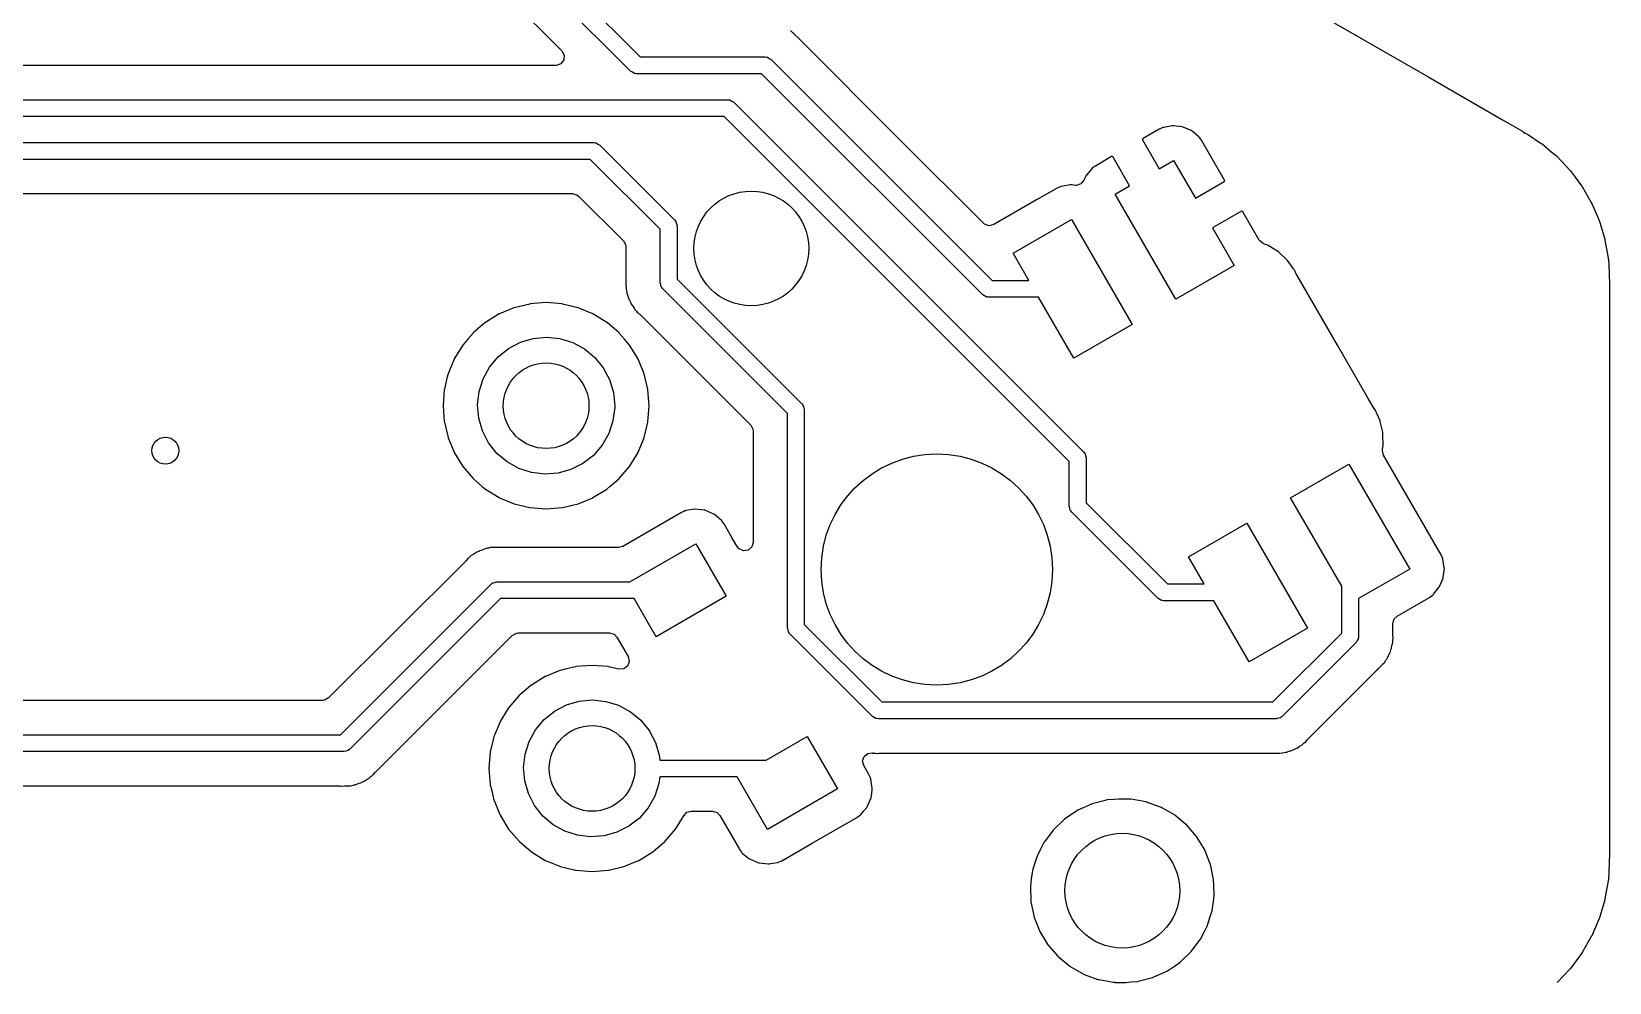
# Model space of a CAD drawing. Extents: x 189 to 319, y -167 to -61.
# Drawn here: x 295.83 to 319.22, y -155.21 to -141.1 of the extents above; entities that cross this region are included whole.
import ezdxf

# ---------------------------------------------------------------- set-up
doc = ezdxf.new("R2010")
doc.units = 0
doc.layers.add('BLACK', color=7, linetype='CONTINUOUS')

msp = doc.modelspace()

# ---------------------------------------------------------------- linework, layer by layer
at = {"layer": 'BLACK', "linetype": 'CONTINUOUS'}
for p, q in [((304.712, -141.693), (296.093, -133.075)), ((296.447, -133.075), (304.852, -141.48)), ((295.92, -133.62), (303.691, -141.391)), ((310.265, -138.155), (316.544, -141.781)), ((307.113, -141.119), (307.08, -141.088)), ((307.122, -141.126), (307.113, -141.119)), ((307.125, -141.129), (307.122, -141.126)), ((307.145, -141.149), (307.125, -141.129)), ((307.147, -141.151), (307.145, -141.149)), ((307.197, -141.198), (307.147, -141.151)), ((307.201, -141.204), (307.197, -141.198)), ((307.209, -141.213), (307.201, -141.204)), ((308.699, -142.703), (307.209, -141.213)), ((303.691, -141.391), (303.725, -141.454)), ((303.725, -141.454), (303.719, -141.525)), ((304.852, -141.48), (306.705, -141.48)), ((306.705, -141.48), (306.727, -141.483)), ((306.727, -141.483), (306.732, -141.483)), ((306.732, -141.483), (306.734, -141.484)), ((306.734, -141.484), (306.741, -141.485)), ((306.741, -141.485), (306.766, -141.502)), ((306.766, -141.502), (306.793, -141.517)), ((306.793, -141.517), (310.072, -144.795)), ((303.601, -141.606), (286.498, -141.606)), ((303.61, -141.606), (303.601, -141.606)), ((303.677, -141.581), (303.61, -141.606)), ((303.719, -141.525), (303.677, -141.581)), ((304.739, -141.708), (304.712, -141.693)), ((304.764, -141.725), (304.739, -141.708)), ((304.771, -141.726), (304.764, -141.725)), ((304.773, -141.727), (304.771, -141.726)), ((304.778, -141.727), (304.773, -141.727)), ((304.8, -141.73), (304.778, -141.727)), ((306.653, -141.73), (304.8, -141.73)), ((309.932, -145.008), (306.653, -141.73)), ((316.544, -141.781), (317.638, -142.412)), ((286.419, -142.115), (306.152, -142.115)), ((306.152, -142.115), (306.174, -142.118)), ((306.174, -142.118), (306.179, -142.118)), ((306.179, -142.118), (306.181, -142.119)), ((306.181, -142.119), (306.188, -142.12)), ((306.188, -142.12), (306.213, -142.137)), ((306.213, -142.137), (306.24, -142.152)), ((306.24, -142.152), (311.427, -147.339)), ((306.1, -142.365), (286.471, -142.365)), ((311.214, -147.479), (306.1, -142.365)), ((317.638, -142.412), (317.933, -142.583)), ((312.546, -142.553), (312.31, -142.69)), ((312.552, -142.55), (312.546, -142.553)), ((312.599, -142.529), (312.552, -142.55)), ((312.614, -142.525), (312.599, -142.529)), ((312.741, -142.504), (312.614, -142.525)), ((312.758, -142.503), (312.741, -142.504)), ((312.885, -142.519), (312.758, -142.503)), ((312.902, -142.523), (312.885, -142.519)), ((313.019, -142.573), (312.902, -142.523)), ((313.035, -142.583), (313.019, -142.573)), ((313.134, -142.664), (313.035, -142.583)), ((313.145, -142.676), (313.134, -142.664)), ((313.175, -142.717), (313.145, -142.676)), ((317.933, -142.583), (317.949, -142.594)), ((317.949, -142.594), (317.968, -142.609)), ((317.968, -142.609), (317.976, -142.612)), ((317.976, -142.612), (317.976, -142.612)), ((317.976, -142.612), (317.984, -142.615)), ((317.984, -142.615), (318.005, -142.626)), ((318.005, -142.626), (318.212, -142.762)), ((290.984, -142.75), (304.165, -142.75)), ((304.165, -142.75), (304.187, -142.753)), ((304.187, -142.753), (304.192, -142.753)), ((304.192, -142.753), (304.194, -142.754)), ((304.194, -142.754), (304.201, -142.755)), ((304.201, -142.755), (304.226, -142.772)), ((304.226, -142.772), (304.253, -142.787)), ((304.253, -142.787), (305.363, -143.896)), ((309.943, -143.947), (308.699, -142.703)), ((312.299, -142.701), (312.298, -142.703)), ((312.298, -142.703), (312.301, -142.71)), ((312.31, -142.69), (312.299, -142.701)), ((312.301, -142.71), (312.548, -143.139)), ((313.179, -142.723), (313.175, -142.717)), ((313.517, -143.309), (313.179, -142.723)), ((318.212, -142.762), (318.224, -142.771)), ((318.224, -142.771), (318.349, -142.876)), ((318.349, -142.876), (318.435, -142.948)), ((304.113, -143), (291.036, -143)), ((305.15, -144.036), (304.113, -143)), ((311.544, -143.143), (311.462, -143.242)), ((311.555, -143.132), (311.544, -143.143)), ((311.597, -143.102), (311.555, -143.132)), ((311.602, -143.098), (311.597, -143.102)), ((311.842, -142.959), (311.602, -143.098)), ((311.85, -142.957), (311.842, -142.959)), ((311.852, -142.957), (311.85, -142.957)), ((311.863, -142.968), (311.852, -142.957)), ((312.108, -143.393), (311.863, -142.968)), ((312.548, -143.139), (312.761, -143.016)), ((312.761, -143.016), (313.084, -143.575)), ((318.435, -142.948), (318.445, -142.958)), ((318.445, -142.958), (318.634, -143.158)), ((311.225, -143.378), (311.098, -143.4)), ((311.234, -143.377), (311.225, -143.378)), ((311.225, -143.378), (311.225, -143.378)), ((311.255, -143.379), (311.234, -143.377)), ((311.3, -143.385), (311.255, -143.379)), ((311.318, -143.386), (311.3, -143.385)), ((311.386, -143.364), (311.318, -143.386)), ((311.431, -143.309), (311.386, -143.364)), ((311.453, -143.257), (311.431, -143.309)), ((311.462, -143.242), (311.453, -143.257)), ((313.084, -143.575), (313.508, -143.33)), ((313.508, -143.33), (313.519, -143.319)), ((313.52, -143.317), (313.517, -143.309)), ((313.519, -143.319), (313.52, -143.317)), ((318.634, -143.158), (318.643, -143.169)), ((318.643, -143.169), (318.808, -143.39)), ((291.885, -143.508), (303.85, -143.508)), ((303.85, -143.508), (303.919, -143.529)), ((303.919, -143.529), (303.94, -143.545)), ((303.94, -143.545), (304.604, -144.21)), ((310.728, -143.602), (310.095, -143.967)), ((311.033, -143.426), (310.728, -143.602)), ((311.09, -143.401), (311.033, -143.426)), ((311.098, -143.4), (311.09, -143.401)), ((311.098, -143.4), (311.098, -143.4)), ((311.895, -143.516), (312.108, -143.393)), ((312.795, -145.074), (311.895, -143.516)), ((318.808, -143.39), (318.816, -143.402)), ((318.816, -143.402), (318.952, -143.639)), ((313.766, -143.768), (313.338, -144.015)), ((313.774, -143.765), (313.766, -143.768)), ((313.776, -143.766), (313.774, -143.765)), ((313.787, -143.777), (313.776, -143.766)), ((314.029, -144.196), (313.787, -143.777)), ((318.952, -143.639), (318.953, -143.641)), ((318.953, -143.641), (318.96, -143.654)), ((318.96, -143.654), (319.069, -143.906)), ((305.15, -144.829), (305.15, -144.036)), ((305.363, -143.896), (305.376, -143.914)), ((305.376, -143.914), (305.38, -143.917)), ((305.38, -143.917), (305.381, -143.92)), ((305.381, -143.92), (305.384, -143.925)), ((305.384, -143.925), (305.391, -143.955)), ((305.391, -143.955), (305.4, -143.985)), ((305.4, -143.985), (305.4, -144.777)), ((309.959, -143.961), (309.943, -143.947)), ((310.026, -143.984), (309.959, -143.961)), ((310.095, -143.967), (310.026, -143.984)), ((310.38, -144.391), (311.246, -143.891)), ((311.246, -143.891), (312.146, -145.449)), ((313.338, -144.015), (313.661, -144.574)), ((319.069, -143.906), (319.074, -143.92)), ((319.074, -143.92), (319.098, -144)), ((319.098, -144), (319.153, -144.184)), ((304.604, -144.21), (304.638, -144.272)), ((304.638, -144.272), (304.641, -144.299)), ((304.641, -144.299), (304.641, -144.75)), ((314.037, -144.208), (314.029, -144.196)), ((314.094, -144.25), (314.037, -144.208)), ((314.152, -144.272), (314.094, -144.25)), ((314.163, -144.277), (314.152, -144.272)), ((314.315, -144.371), (314.163, -144.277)), ((319.153, -144.184), (319.153, -144.184)), ((319.153, -144.184), (319.156, -144.198)), ((319.156, -144.198), (319.202, -144.46)), ((310.613, -144.795), (310.38, -144.391)), ((314.319, -144.375), (314.315, -144.371)), ((314.32, -144.375), (314.319, -144.375)), ((314.441, -144.489), (314.32, -144.375)), ((314.446, -144.493), (314.441, -144.489)), ((314.441, -144.489), (314.441, -144.489)), ((314.463, -144.518), (314.446, -144.493)), ((314.537, -144.621), (314.463, -144.518)), ((319.202, -144.46), (319.204, -144.469)), ((319.204, -144.469), (319.206, -144.483)), ((319.206, -144.483), (319.217, -144.678)), ((304.641, -144.761), (304.639, -144.768)), ((304.639, -144.768), (304.639, -144.776)), ((304.639, -144.776), (304.639, -144.776)), ((304.639, -144.776), (304.641, -144.837)), ((304.641, -144.75), (304.641, -144.761)), ((305.4, -144.777), (307.249, -146.627)), ((313.661, -144.574), (312.795, -145.074)), ((314.541, -144.626), (314.537, -144.621)), ((314.542, -144.627), (314.541, -144.626)), ((314.55, -144.638), (314.542, -144.627)), ((314.557, -144.649), (314.55, -144.638)), ((314.558, -144.654), (314.557, -144.649)), ((314.564, -144.668), (314.558, -144.654)), ((314.558, -144.654), (314.558, -144.654)), ((314.573, -144.687), (314.564, -144.668)), ((315.189, -145.755), (314.573, -144.687)), ((319.217, -144.678), (319.22, -144.723)), ((319.218, -144.75), (319.217, -144.759)), ((319.217, -144.759), (319.218, -144.768)), ((319.22, -144.723), (319.218, -144.75)), ((319.218, -144.768), (319.218, -144.768)), ((319.218, -144.768), (319.221, -144.791)), ((319.221, -144.791), (319.222, -144.807)), ((304.641, -144.837), (304.641, -144.84)), ((304.641, -144.84), (304.641, -144.868)), ((304.641, -144.868), (304.642, -144.872)), ((304.642, -144.872), (304.642, -144.872)), ((304.642, -144.872), (304.642, -144.872)), ((304.642, -144.872), (304.643, -144.884)), ((304.643, -144.884), (304.644, -144.928)), ((304.644, -144.928), (304.65, -144.948)), ((304.65, -144.948), (304.654, -144.967)), ((304.654, -144.967), (304.656, -144.987)), ((304.656, -144.987), (304.659, -144.995)), ((304.659, -144.995), (304.659, -144.995)), ((304.659, -144.995), (304.672, -145.028)), ((305.158, -144.858), (305.15, -144.829)), ((305.165, -144.888), (305.158, -144.858)), ((305.169, -144.893), (305.165, -144.888)), ((305.169, -144.896), (305.169, -144.893)), ((305.173, -144.899), (305.169, -144.896)), ((305.186, -144.917), (305.173, -144.899)), ((307.036, -146.767), (305.186, -144.917)), ((309.959, -145.023), (309.932, -145.008)), ((309.984, -145.04), (309.959, -145.023)), ((310.072, -144.795), (310.613, -144.795)), ((319.222, -144.807), (319.222, -153.354)), ((302.982, -145.201), (302.769, -145.29)), ((302.987, -145.2), (302.982, -145.201)), ((302.982, -145.201), (302.982, -145.201)), ((303.068, -145.18), (302.987, -145.2)), ((303.215, -145.145), (303.068, -145.18)), ((303.22, -145.144), (303.215, -145.145)), ((303.215, -145.145), (303.215, -145.145)), ((303.459, -145.125), (303.22, -145.144)), ((303.698, -145.144), (303.459, -145.125)), ((303.703, -145.145), (303.698, -145.144)), ((303.85, -145.18), (303.703, -145.145)), ((303.703, -145.145), (303.703, -145.145)), ((303.932, -145.2), (303.85, -145.18)), ((303.936, -145.201), (303.932, -145.2)), ((304.149, -145.29), (303.936, -145.201)), ((303.936, -145.201), (303.936, -145.201)), ((304.672, -145.028), (304.676, -145.04)), ((304.676, -145.04), (304.689, -145.082)), ((304.689, -145.082), (304.693, -145.089)), ((304.693, -145.089), (304.693, -145.089)), ((304.693, -145.089), (304.699, -145.1)), ((304.699, -145.1), (304.708, -145.117)), ((304.708, -145.117), (304.715, -145.136)), ((304.715, -145.136), (304.72, -145.143)), ((304.72, -145.143), (304.72, -145.143)), ((304.72, -145.143), (304.741, -145.172)), ((304.741, -145.172), (304.748, -145.182)), ((304.748, -145.182), (304.763, -145.208)), ((304.763, -145.208), (304.77, -145.22)), ((304.77, -145.22), (304.784, -145.234)), ((304.784, -145.234), (304.797, -145.249)), ((304.797, -145.249), (304.809, -145.266)), ((309.991, -145.041), (309.984, -145.04)), ((309.993, -145.042), (309.991, -145.041)), ((309.998, -145.042), (309.993, -145.042)), ((310.02, -145.045), (309.998, -145.042)), ((310.757, -145.045), (310.02, -145.045)), ((311.28, -145.949), (310.757, -145.045)), ((302.556, -145.42), (302.446, -145.514)), ((302.56, -145.417), (302.556, -145.42)), ((302.556, -145.42), (302.556, -145.42)), ((302.765, -145.291), (302.56, -145.417)), ((302.769, -145.29), (302.765, -145.291)), ((302.769, -145.29), (302.769, -145.29)), ((304.153, -145.291), (304.149, -145.29)), ((304.149, -145.29), (304.149, -145.29)), ((304.358, -145.417), (304.153, -145.291)), ((304.362, -145.42), (304.358, -145.417)), ((304.472, -145.514), (304.362, -145.42)), ((304.362, -145.42), (304.362, -145.42)), ((304.809, -145.266), (304.824, -145.278)), ((304.824, -145.278), (304.843, -145.294)), ((304.843, -145.294), (304.852, -145.302)), ((304.852, -145.302), (306.491, -146.94)), ((312.146, -145.449), (311.28, -145.949)), ((302.296, -145.669), (302.222, -145.755)), ((302.375, -145.576), (302.296, -145.669)), ((302.378, -145.573), (302.375, -145.576)), ((302.446, -145.514), (302.378, -145.573)), ((302.903, -145.804), (303.079, -145.712)), ((303.079, -145.712), (303.269, -145.656)), ((303.269, -145.656), (303.466, -145.638)), ((303.466, -145.638), (303.663, -145.659)), ((303.663, -145.659), (303.853, -145.717)), ((303.853, -145.717), (304.027, -145.812)), ((304.54, -145.573), (304.472, -145.514)), ((304.544, -145.576), (304.54, -145.573)), ((304.622, -145.669), (304.544, -145.576)), ((304.696, -145.755), (304.622, -145.669)), ((302.097, -145.96), (302.095, -145.964)), ((302.222, -145.755), (302.097, -145.96)), ((302.621, -146.08), (302.748, -145.928)), ((302.748, -145.928), (302.903, -145.804)), ((304.027, -145.812), (304.18, -145.938)), ((304.18, -145.938), (304.305, -146.092)), ((304.822, -145.96), (304.696, -145.755)), ((304.824, -145.964), (304.822, -145.96)), ((315.647, -146.549), (315.189, -145.755)), ((302.005, -146.181), (301.989, -146.246)), ((302.081, -145.997), (302.005, -146.181)), ((302.095, -145.964), (302.081, -145.997)), ((302.095, -145.964), (302.095, -145.964)), ((302.525, -146.254), (302.621, -146.08)), ((304.305, -146.092), (304.398, -146.267)), ((304.837, -145.997), (304.824, -145.964)), ((304.824, -145.964), (304.824, -145.964)), ((304.913, -146.181), (304.837, -145.997)), ((304.929, -146.246), (304.913, -146.181)), ((301.949, -146.415), (301.93, -146.654)), ((301.95, -146.41), (301.949, -146.415)), ((301.989, -146.246), (301.95, -146.41)), ((301.95, -146.41), (301.95, -146.41)), ((302.465, -146.443), (302.525, -146.254)), ((304.398, -146.267), (304.456, -146.457)), ((304.968, -146.41), (304.929, -146.246)), ((304.969, -146.415), (304.968, -146.41)), ((304.968, -146.41), (304.968, -146.41)), ((304.988, -146.654), (304.969, -146.415)), ((301.93, -146.654), (301.949, -146.893)), ((302.443, -146.64), (302.465, -146.443)), ((302.46, -146.837), (302.443, -146.64)), ((304.456, -146.457), (304.475, -146.654)), ((304.475, -146.654), (304.475, -146.682)), ((304.969, -146.893), (304.988, -146.654)), ((307.249, -146.627), (307.263, -146.644)), ((307.263, -146.644), (307.266, -146.647)), ((307.266, -146.647), (307.267, -146.65)), ((307.267, -146.65), (307.271, -146.655)), ((307.271, -146.655), (307.277, -146.685)), ((315.723, -146.68), (315.647, -146.549)), ((301.949, -146.893), (301.95, -146.898)), ((301.95, -146.898), (301.95, -146.898)), ((301.95, -146.898), (301.975, -147.003)), ((302.514, -147.028), (302.46, -146.837)), ((304.45, -146.879), (304.387, -147.067)), ((304.475, -146.682), (304.45, -146.879)), ((304.943, -147.003), (304.968, -146.898)), ((304.968, -146.898), (304.969, -146.893)), ((304.968, -146.898), (304.968, -146.898)), ((307.036, -149.949), (307.036, -146.767)), ((307.277, -146.685), (307.286, -146.715)), ((307.286, -146.715), (307.286, -149.898)), ((315.733, -146.695), (315.723, -146.68)), ((315.75, -146.717), (315.733, -146.695)), ((315.757, -146.728), (315.75, -146.717)), ((315.758, -146.732), (315.757, -146.728)), ((315.765, -146.75), (315.758, -146.732)), ((315.758, -146.732), (315.758, -146.732)), ((315.768, -146.758), (315.765, -146.75)), ((315.824, -146.88), (315.768, -146.758)), ((315.825, -146.886), (315.824, -146.88)), ((315.862, -147.046), (315.825, -146.886)), ((315.825, -146.886), (315.825, -146.886)), ((301.975, -147.003), (302.005, -147.127)), ((302.005, -147.127), (302.007, -147.131)), ((302.007, -147.131), (302.007, -147.131)), ((302.007, -147.131), (302.094, -147.341)), ((302.605, -147.204), (302.514, -147.028)), ((304.387, -147.067), (304.289, -147.24)), ((304.825, -147.341), (304.912, -147.131)), ((304.912, -147.131), (304.913, -147.127)), ((304.912, -147.131), (304.912, -147.131)), ((304.913, -147.127), (304.943, -147.003)), ((306.491, -146.94), (306.525, -147.003)), ((306.525, -147.003), (306.527, -147.03)), ((306.527, -147.03), (306.527, -148.681)), ((315.864, -147.054), (315.862, -147.046)), ((315.865, -147.094), (315.864, -147.054)), ((315.87, -147.225), (315.865, -147.094)), ((302.094, -147.341), (302.097, -147.348)), ((302.097, -147.348), (302.222, -147.553)), ((302.728, -147.36), (302.605, -147.204)), ((302.879, -147.488), (302.728, -147.36)), ((304.289, -147.24), (304.16, -147.39)), ((304.696, -147.553), (304.822, -147.348)), ((304.822, -147.348), (304.825, -147.341)), ((311.427, -147.339), (311.441, -147.356)), ((311.441, -147.356), (311.444, -147.359)), ((311.444, -147.359), (311.445, -147.362)), ((311.445, -147.362), (311.449, -147.367)), ((315.857, -147.32), (315.858, -147.305)), ((315.873, -147.389), (315.857, -147.32)), ((315.858, -147.305), (315.869, -147.239)), ((315.869, -147.239), (315.87, -147.233)), ((315.869, -147.239), (315.869, -147.239)), ((315.87, -147.233), (315.87, -147.225)), ((302.222, -147.553), (302.225, -147.557)), ((302.225, -147.557), (302.225, -147.557)), ((302.225, -147.557), (302.258, -147.595)), ((302.258, -147.595), (302.378, -147.735)), ((303.052, -147.585), (302.879, -147.488)), ((303.241, -147.646), (303.052, -147.585)), ((304.004, -147.512), (303.827, -147.601)), ((304.16, -147.39), (304.004, -147.512)), ((304.54, -147.735), (304.66, -147.595)), ((304.66, -147.595), (304.693, -147.557)), ((304.693, -147.557), (304.696, -147.553)), ((304.693, -147.557), (304.693, -147.557)), ((311.214, -148.144), (311.214, -147.479)), ((311.449, -147.367), (311.455, -147.397)), ((311.455, -147.397), (311.464, -147.427)), ((311.464, -147.427), (311.464, -148.092)), ((314.495, -148.019), (315.361, -147.519)), ((315.361, -147.519), (316.261, -149.078)), ((316.726, -148.865), (315.873, -147.389)), ((302.378, -147.735), (302.382, -147.739)), ((302.382, -147.739), (302.513, -147.851)), ((303.438, -147.67), (303.241, -147.646)), ((303.636, -147.655), (303.438, -147.67)), ((303.827, -147.601), (303.636, -147.655)), ((304.405, -147.851), (304.537, -147.739)), ((304.537, -147.739), (304.54, -147.735)), ((302.513, -147.851), (302.56, -147.891)), ((302.56, -147.891), (302.765, -148.017)), ((302.765, -148.017), (302.769, -148.018)), ((302.769, -148.018), (302.769, -148.018)), ((302.769, -148.018), (302.961, -148.098)), ((303.958, -148.098), (304.149, -148.018)), ((304.149, -148.018), (304.153, -148.017)), ((304.149, -148.018), (304.149, -148.018)), ((304.153, -148.017), (304.358, -147.891)), ((304.358, -147.891), (304.405, -147.851)), ((315.253, -149.332), (314.495, -148.019)), ((302.961, -148.098), (302.987, -148.108)), ((302.987, -148.108), (303.068, -148.128)), ((303.068, -148.128), (303.215, -148.163)), ((303.215, -148.163), (303.215, -148.163)), ((303.215, -148.163), (303.22, -148.164)), ((303.22, -148.164), (303.459, -148.183)), ((303.459, -148.183), (303.698, -148.164)), ((303.698, -148.164), (303.703, -148.163)), ((303.703, -148.163), (303.85, -148.128)), ((303.703, -148.163), (303.703, -148.163)), ((303.85, -148.128), (303.932, -148.108)), ((303.932, -148.108), (303.958, -148.098)), ((305.467, -148.236), (304.595, -148.74)), ((305.49, -148.226), (305.467, -148.236)), ((305.517, -148.214), (305.49, -148.226)), ((305.524, -148.211), (305.517, -148.214)), ((305.517, -148.214), (305.517, -148.214)), ((305.532, -148.209), (305.524, -148.211)), ((305.659, -148.188), (305.532, -148.209)), ((305.532, -148.209), (305.532, -148.209)), ((305.668, -148.187), (305.659, -148.188)), ((305.659, -148.188), (305.659, -148.188)), ((305.712, -148.192), (305.668, -148.187)), ((305.804, -148.203), (305.712, -148.192)), ((305.813, -148.204), (305.804, -148.203)), ((305.804, -148.203), (305.804, -148.203)), ((305.947, -148.261), (305.813, -148.204)), ((305.954, -148.267), (305.947, -148.261)), ((306.018, -148.32), (305.954, -148.267)), ((305.954, -148.267), (305.954, -148.267)), ((311.223, -148.174), (311.214, -148.144)), ((311.229, -148.204), (311.223, -148.174)), ((311.233, -148.209), (311.229, -148.204)), ((311.234, -148.212), (311.233, -148.209)), ((311.237, -148.215), (311.234, -148.212)), ((311.251, -148.232), (311.237, -148.215)), ((312.53, -149.512), (311.251, -148.232)), ((311.464, -148.092), (312.67, -149.298)), ((306.059, -148.354), (306.018, -148.32)), ((306.064, -148.36), (306.059, -148.354)), ((306.094, -148.402), (306.064, -148.36)), ((306.064, -148.36), (306.064, -148.36)), ((306.096, -148.404), (306.094, -148.402)), ((306.094, -148.402), (306.094, -148.402)), ((306.098, -148.407), (306.096, -148.404)), ((306.219, -148.617), (306.098, -148.407)), ((306.098, -148.407), (306.098, -148.407)), ((312.98, -148.894), (313.846, -148.394)), ((313.846, -148.394), (314.746, -149.953)), ((302.591, -148.769), (302.579, -148.771)), ((302.611, -148.765), (302.591, -148.769)), ((302.613, -148.764), (302.611, -148.765)), ((302.63, -148.759), (302.613, -148.764)), ((302.674, -148.758), (302.63, -148.759)), ((302.686, -148.757), (302.674, -148.758)), ((302.69, -148.757), (302.686, -148.757)), ((302.686, -148.757), (302.686, -148.757)), ((302.686, -148.757), (302.686, -148.757)), ((302.686, -148.757), (302.686, -148.757)), ((302.718, -148.757), (302.69, -148.757)), ((302.722, -148.757), (302.718, -148.757)), ((302.782, -148.755), (302.722, -148.757)), ((302.79, -148.754), (302.782, -148.755)), ((302.798, -148.756), (302.79, -148.754)), ((302.809, -148.757), (302.798, -148.756)), ((304.532, -148.757), (302.809, -148.757)), ((304.595, -148.74), (304.532, -148.757)), ((304.702, -149.265), (305.68, -148.7)), ((305.68, -148.7), (306.13, -149.48)), ((306.292, -148.743), (306.219, -148.617)), ((306.292, -148.744), (306.292, -148.743)), ((306.319, -148.777), (306.292, -148.744)), ((306.507, -148.749), (306.454, -148.796)), ((306.527, -148.681), (306.507, -148.749)), ((302.257, -148.967), (300.235, -150.989)), ((302.265, -148.959), (302.257, -148.967)), ((302.266, -148.957), (302.265, -148.959)), ((302.293, -148.925), (302.266, -148.957)), ((302.309, -148.913), (302.293, -148.925)), ((302.324, -148.9), (302.309, -148.913)), ((302.339, -148.886), (302.324, -148.9)), ((302.345, -148.881), (302.339, -148.886)), ((302.377, -148.863), (302.345, -148.881)), ((302.345, -148.881), (302.345, -148.881)), ((302.387, -148.856), (302.377, -148.863)), ((302.416, -148.835), (302.387, -148.856)), ((302.422, -148.831), (302.416, -148.835)), ((302.416, -148.835), (302.416, -148.835)), ((302.441, -148.823), (302.422, -148.831)), ((302.459, -148.814), (302.441, -148.823)), ((302.47, -148.808), (302.459, -148.814)), ((302.476, -148.804), (302.47, -148.808)), ((302.47, -148.808), (302.47, -148.808)), ((302.519, -148.792), (302.476, -148.804)), ((302.53, -148.788), (302.519, -148.792)), ((302.571, -148.772), (302.53, -148.788)), ((302.579, -148.771), (302.571, -148.772)), ((302.579, -148.771), (302.579, -148.771)), ((306.384, -148.806), (306.319, -148.777)), ((306.454, -148.796), (306.384, -148.806)), ((313.213, -149.298), (312.98, -148.894)), ((316.751, -148.922), (316.726, -148.865)), ((316.752, -148.93), (316.751, -148.922)), ((316.773, -149.057), (316.752, -148.93)), ((316.752, -148.93), (316.752, -148.93)), ((316.261, -149.078), (315.503, -149.515)), ((316.7, -149.345), (316.757, -149.211)), ((316.757, -149.211), (316.759, -149.2)), ((316.759, -149.2), (316.771, -149.1)), ((316.771, -149.1), (316.775, -149.066)), ((316.775, -149.066), (316.773, -149.057)), ((300.409, -151.535), (302.642, -149.302)), ((302.642, -149.302), (302.659, -149.288)), ((302.659, -149.288), (302.662, -149.285)), ((302.662, -149.285), (302.665, -149.284)), ((302.665, -149.284), (302.67, -149.28)), ((302.67, -149.28), (302.7, -149.274)), ((302.7, -149.274), (302.73, -149.265)), ((302.73, -149.265), (304.702, -149.265)), ((312.67, -149.298), (313.213, -149.298)), ((315.253, -150.025), (315.253, -149.332)), ((316.557, -149.494), (316.608, -149.457)), ((316.608, -149.457), (316.613, -149.451)), ((316.613, -149.451), (316.694, -149.352)), ((316.694, -149.352), (316.7, -149.345)), ((316.694, -149.352), (316.694, -149.352)), ((302.782, -149.515), (300.549, -151.748)), ((304.765, -149.515), (302.782, -149.515)), ((305.091, -150.08), (304.765, -149.515)), ((306.13, -149.48), (305.091, -150.08)), ((312.557, -149.526), (312.53, -149.512)), ((312.583, -149.543), (312.557, -149.526)), ((312.589, -149.544), (312.583, -149.543)), ((312.592, -149.545), (312.589, -149.544)), ((312.596, -149.545), (312.592, -149.545)), ((312.618, -149.548), (312.596, -149.545)), ((313.357, -149.548), (312.618, -149.548)), ((313.88, -150.453), (313.357, -149.548)), ((315.503, -149.515), (315.503, -150.077)), ((316.075, -149.773), (316.554, -149.496)), ((316.554, -149.496), (316.557, -149.494)), ((316.554, -149.496), (316.554, -149.496)), ((307.286, -149.898), (308.436, -151.048)), ((316.012, -149.882), (316.032, -149.814)), ((316.012, -150.041), (316.012, -149.882)), ((316.032, -149.814), (316.075, -149.773)), ((300.934, -152.082), (302.955, -150.06)), ((302.955, -150.06), (303.018, -150.026)), ((303.018, -150.026), (303.045, -150.024)), ((303.045, -150.024), (304.398, -150.024)), ((304.398, -150.024), (304.466, -150.044)), ((304.466, -150.044), (304.507, -150.087)), ((304.507, -150.087), (304.674, -150.376)), ((307.045, -149.979), (307.036, -149.949)), ((307.051, -150.009), (307.045, -149.979)), ((307.055, -150.014), (307.051, -150.009)), ((307.056, -150.017), (307.055, -150.014)), ((307.059, -150.02), (307.056, -150.017)), ((307.073, -150.038), (307.059, -150.02)), ((308.296, -151.262), (307.073, -150.038)), ((314.746, -149.953), (313.88, -150.453)), ((314.23, -151.048), (315.253, -150.025)), ((315.466, -150.165), (314.37, -151.262)), ((315.481, -150.138), (315.466, -150.165)), ((315.498, -150.112), (315.481, -150.138)), ((315.499, -150.106), (315.498, -150.112)), ((315.5, -150.104), (315.499, -150.106)), ((315.503, -150.077), (315.5, -150.099)), ((315.5, -150.099), (315.5, -150.104)), ((316.001, -150.2), (316.01, -150.165)), ((316.01, -150.165), (316.012, -150.157)), ((316.01, -150.165), (316.01, -150.165)), ((316.012, -150.053), (316.012, -150.041)), ((316.016, -150.097), (316.012, -150.053)), ((316.012, -150.137), (316.013, -150.117)), ((316.012, -150.157), (316.012, -150.137)), ((316.013, -150.117), (316.015, -150.105)), ((316.015, -150.105), (316.016, -150.097)), ((304.674, -150.376), (304.691, -150.445)), ((315.923, -150.408), (315.928, -150.402)), ((315.928, -150.402), (315.931, -150.395)), ((315.931, -150.395), (315.945, -150.361)), ((315.931, -150.395), (315.931, -150.395)), ((315.945, -150.361), (315.95, -150.351)), ((315.95, -150.351), (315.972, -150.312)), ((315.972, -150.312), (315.977, -150.292)), ((315.977, -150.292), (315.983, -150.274)), ((315.983, -150.274), (315.988, -150.262)), ((315.988, -150.262), (315.991, -150.255)), ((315.988, -150.262), (315.988, -150.262)), ((315.991, -150.255), (315.993, -150.247)), ((315.993, -150.247), (315.998, -150.211)), ((315.993, -150.247), (315.993, -150.247)), ((315.998, -150.211), (316.001, -150.2)), ((303.663, -150.582), (303.451, -150.67)), ((303.668, -150.58), (303.663, -150.582)), ((303.663, -150.582), (303.663, -150.582)), ((303.76, -150.558), (303.668, -150.58)), ((303.896, -150.525), (303.76, -150.558)), ((303.901, -150.524), (303.896, -150.525)), ((303.896, -150.525), (303.896, -150.525)), ((304.14, -150.505), (303.901, -150.524)), ((304.38, -150.524), (304.14, -150.505)), ((304.384, -150.525), (304.38, -150.524)), ((304.536, -150.561), (304.384, -150.525)), ((304.384, -150.525), (304.384, -150.525)), ((304.612, -150.556), (304.536, -150.561)), ((304.668, -150.512), (304.612, -150.556)), ((304.691, -150.445), (304.668, -150.512)), ((314.755, -151.596), (315.77, -150.581)), ((315.77, -150.581), (315.779, -150.573)), ((315.779, -150.573), (315.785, -150.569)), ((315.785, -150.569), (315.8, -150.554)), ((315.8, -150.554), (315.832, -150.519)), ((315.832, -150.519), (315.834, -150.516)), ((315.834, -150.516), (315.854, -150.497)), ((315.854, -150.497), (315.857, -150.493)), ((315.857, -150.493), (315.864, -150.484)), ((315.864, -150.484), (315.882, -150.466)), ((315.882, -150.466), (315.895, -150.452)), ((315.895, -150.452), (315.898, -150.445)), ((315.898, -150.445), (315.904, -150.434)), ((315.898, -150.445), (315.898, -150.445)), ((315.904, -150.434), (315.915, -150.418)), ((315.915, -150.418), (315.923, -150.408)), ((303.238, -150.8), (303.123, -150.898)), ((303.242, -150.797), (303.238, -150.8)), ((303.238, -150.8), (303.238, -150.8)), ((303.446, -150.672), (303.242, -150.797)), ((303.451, -150.67), (303.446, -150.672)), ((303.451, -150.67), (303.451, -150.67)), ((300.146, -151.026), (289.243, -151.026)), ((300.173, -151.023), (300.146, -151.026)), ((300.235, -150.989), (300.173, -151.023)), ((303.056, -150.957), (302.907, -151.131)), ((303.059, -150.953), (303.056, -150.957)), ((303.123, -150.898), (303.059, -150.953)), ((303.584, -151.184), (303.76, -151.092)), ((303.76, -151.092), (303.95, -151.036)), ((303.95, -151.036), (304.148, -151.018)), ((304.148, -151.018), (304.345, -151.039)), ((304.345, -151.039), (304.534, -151.097)), ((304.534, -151.097), (304.709, -151.192)), ((308.436, -151.048), (314.23, -151.048)), ((302.778, -151.34), (302.776, -151.344)), ((302.903, -151.135), (302.778, -151.34)), ((302.907, -151.131), (302.903, -151.135)), ((303.302, -151.46), (303.43, -151.308)), ((303.43, -151.308), (303.584, -151.184)), ((304.709, -151.192), (304.861, -151.318)), ((304.861, -151.318), (304.987, -151.472)), ((308.323, -151.276), (308.296, -151.262)), ((308.349, -151.293), (308.323, -151.276)), ((308.356, -151.294), (308.349, -151.293)), ((308.358, -151.295), (308.356, -151.294)), ((308.363, -151.295), (308.358, -151.295)), ((308.385, -151.298), (308.363, -151.295)), ((314.282, -151.298), (308.385, -151.298)), ((314.311, -151.289), (314.282, -151.298)), ((314.342, -151.283), (314.311, -151.289)), ((314.347, -151.279), (314.342, -151.283)), ((314.349, -151.278), (314.347, -151.279)), ((314.352, -151.275), (314.349, -151.278)), ((314.37, -151.262), (314.352, -151.275)), ((287.007, -151.535), (300.409, -151.535)), ((302.685, -151.566), (302.631, -151.79)), ((302.686, -151.562), (302.685, -151.566)), ((302.695, -151.541), (302.686, -151.562)), ((302.776, -151.344), (302.695, -151.541)), ((302.776, -151.344), (302.776, -151.344)), ((303.207, -151.634), (303.302, -151.46)), ((304.987, -151.472), (305.08, -151.647)), ((306.722, -151.909), (307.33, -151.558)), ((307.33, -151.558), (307.78, -152.338)), ((300.46, -151.785), (287.059, -151.785)), ((300.49, -151.776), (300.46, -151.785)), ((300.52, -151.769), (300.49, -151.776)), ((300.525, -151.766), (300.52, -151.769)), ((300.528, -151.765), (300.525, -151.766)), ((300.531, -151.761), (300.528, -151.765)), ((300.549, -151.748), (300.531, -151.761)), ((302.63, -151.795), (302.611, -152.034)), ((302.631, -151.79), (302.63, -151.795)), ((302.631, -151.79), (302.631, -151.79)), ((303.147, -151.823), (303.207, -151.634)), ((305.08, -151.647), (305.137, -151.837)), ((308.23, -151.812), (308.292, -151.804)), ((308.292, -151.804), (308.297, -151.805)), ((308.297, -151.805), (308.305, -151.807)), ((308.305, -151.807), (308.325, -151.807)), ((308.325, -151.807), (308.345, -151.808)), ((308.345, -151.808), (308.365, -151.811)), ((308.373, -151.811), (308.391, -151.809)), ((308.391, -151.809), (308.409, -151.807)), ((308.409, -151.807), (308.421, -151.807)), ((308.421, -151.807), (314.203, -151.807)), ((314.203, -151.807), (314.214, -151.807)), ((314.214, -151.807), (314.222, -151.809)), ((314.222, -151.809), (314.23, -151.809)), ((314.23, -151.809), (314.29, -151.807)), ((314.23, -151.809), (314.23, -151.809)), ((314.29, -151.807), (314.294, -151.807)), ((314.294, -151.807), (314.322, -151.807)), ((314.322, -151.807), (314.326, -151.806)), ((314.326, -151.806), (314.338, -151.805)), ((314.326, -151.806), (314.326, -151.806)), ((314.338, -151.805), (314.37, -151.804)), ((314.37, -151.804), (314.374, -151.804)), ((314.374, -151.804), (314.382, -151.804)), ((314.382, -151.804), (314.401, -151.798)), ((314.401, -151.798), (314.421, -151.794)), ((314.421, -151.794), (314.433, -151.793)), ((314.433, -151.793), (314.441, -151.792)), ((314.433, -151.793), (314.433, -151.793)), ((314.441, -151.792), (314.448, -151.789)), ((314.448, -151.789), (314.482, -151.775)), ((314.448, -151.789), (314.448, -151.789)), ((314.482, -151.775), (314.493, -151.771)), ((314.493, -151.771), (314.528, -151.761)), ((314.528, -151.761), (314.535, -151.759)), ((314.528, -151.761), (314.528, -151.761)), ((314.535, -151.759), (314.542, -151.755)), ((314.542, -151.755), (314.553, -151.749)), ((314.542, -151.755), (314.542, -151.755)), ((314.553, -151.749), (314.571, -151.74)), ((314.571, -151.74), (314.589, -151.733)), ((314.589, -151.733), (314.625, -151.707)), ((314.625, -151.707), (314.635, -151.7)), ((314.635, -151.7), (314.666, -151.682)), ((314.666, -151.682), (314.673, -151.678)), ((314.666, -151.682), (314.666, -151.682)), ((314.673, -151.678), (314.688, -151.663)), ((314.688, -151.663), (314.703, -151.651)), ((314.703, -151.651), (314.707, -151.647)), ((314.707, -151.647), (314.719, -151.639)), ((314.719, -151.639), (314.747, -151.605)), ((314.747, -151.605), (314.755, -151.596)), ((302.611, -152.034), (302.63, -152.273)), ((303.125, -152.02), (303.147, -151.823)), ((303.141, -152.218), (303.125, -152.02)), ((305.137, -151.837), (305.144, -151.909)), ((305.144, -151.909), (306.722, -151.909)), ((308.151, -151.923), (308.174, -151.856)), ((308.167, -151.992), (308.151, -151.923)), ((308.244, -152.125), (308.167, -151.992)), ((308.174, -151.856), (308.23, -151.812)), ((308.365, -151.811), (308.373, -151.811)), ((300.611, -152.279), (300.619, -152.278)), ((300.619, -152.278), (300.627, -152.275)), ((300.627, -152.275), (300.66, -152.262)), ((300.627, -152.275), (300.627, -152.275)), ((300.66, -152.262), (300.672, -152.258)), ((300.672, -152.258), (300.706, -152.248)), ((300.706, -152.248), (300.714, -152.246)), ((300.706, -152.248), (300.706, -152.248)), ((300.714, -152.246), (300.721, -152.242)), ((300.721, -152.242), (300.731, -152.235)), ((300.721, -152.242), (300.721, -152.242)), ((300.731, -152.235), (300.749, -152.227)), ((300.749, -152.227), (300.768, -152.219)), ((300.768, -152.219), (300.775, -152.214)), ((300.775, -152.214), (300.804, -152.193)), ((300.804, -152.193), (300.814, -152.187)), ((300.814, -152.187), (300.845, -152.168)), ((300.845, -152.168), (300.852, -152.164)), ((300.845, -152.168), (300.845, -152.168)), ((300.852, -152.164), (300.866, -152.15)), ((300.866, -152.15), (300.881, -152.137)), ((300.881, -152.137), (300.891, -152.13)), ((300.891, -152.13), (300.898, -152.125)), ((300.898, -152.125), (300.926, -152.091)), ((300.926, -152.091), (300.934, -152.082)), ((302.63, -152.273), (302.631, -152.278)), ((302.631, -152.278), (302.631, -152.278)), ((302.631, -152.278), (302.652, -152.365)), ((303.196, -152.408), (303.141, -152.218)), ((305.131, -152.259), (305.069, -152.447)), ((305.144, -152.159), (305.131, -152.259)), ((306.291, -152.159), (305.144, -152.159)), ((306.741, -152.938), (306.291, -152.159)), ((308.249, -152.135), (308.244, -152.125)), ((308.266, -152.175), (308.249, -152.135)), ((308.269, -152.182), (308.266, -152.175)), ((308.266, -152.175), (308.266, -152.175)), ((308.271, -152.19), (308.269, -152.182)), ((308.288, -152.295), (308.271, -152.19)), ((308.271, -152.19), (308.271, -152.19)), ((290.467, -152.293), (300.382, -152.293)), ((300.382, -152.293), (300.393, -152.294)), ((300.393, -152.294), (300.4, -152.295)), ((300.4, -152.295), (300.408, -152.295)), ((300.408, -152.295), (300.468, -152.293)), ((300.408, -152.295), (300.408, -152.295)), ((300.468, -152.293), (300.472, -152.293)), ((300.472, -152.293), (300.5, -152.293)), ((300.5, -152.293), (300.504, -152.293)), ((300.504, -152.293), (300.516, -152.292)), ((300.504, -152.293), (300.504, -152.293)), ((300.516, -152.292), (300.548, -152.291)), ((300.548, -152.291), (300.552, -152.291)), ((300.552, -152.291), (300.56, -152.29)), ((300.56, -152.29), (300.58, -152.285)), ((300.58, -152.285), (300.599, -152.281)), ((300.599, -152.281), (300.611, -152.279)), ((300.611, -152.279), (300.611, -152.279)), ((302.652, -152.365), (302.686, -152.507)), ((302.686, -152.507), (302.688, -152.511)), ((302.688, -152.511), (302.688, -152.511)), ((302.688, -152.511), (302.773, -152.717)), ((303.286, -152.584), (303.196, -152.408)), ((305.069, -152.447), (304.971, -152.62)), ((307.78, -152.338), (306.741, -152.938)), ((308.219, -152.605), (308.276, -152.471)), ((308.276, -152.471), (308.28, -152.441)), ((308.28, -152.441), (308.29, -152.351)), ((308.293, -152.326), (308.288, -152.295)), ((308.29, -152.351), (308.293, -152.326)), ((311.765, -152.504), (311.552, -152.559)), ((311.77, -152.502), (311.765, -152.504)), ((311.765, -152.504), (311.765, -152.504)), ((311.775, -152.502), (311.77, -152.502)), ((311.875, -152.494), (311.775, -152.502)), ((311.775, -152.502), (311.775, -152.502)), ((311.942, -152.488), (311.875, -152.494)), ((312.104, -152.488), (311.942, -152.488)), ((312.106, -152.488), (312.104, -152.488)), ((312.111, -152.488), (312.106, -152.488)), ((312.106, -152.488), (312.106, -152.488)), ((312.128, -152.489), (312.111, -152.488)), ((312.132, -152.49), (312.128, -152.489)), ((312.35, -152.529), (312.132, -152.49)), ((312.132, -152.49), (312.132, -152.49)), ((302.773, -152.717), (302.778, -152.728)), ((302.778, -152.728), (302.903, -152.933)), ((303.41, -152.74), (303.286, -152.584)), ((303.561, -152.868), (303.41, -152.74)), ((304.971, -152.62), (304.841, -152.77)), ((305.378, -152.933), (305.503, -152.728)), ((305.503, -152.728), (305.505, -152.73)), ((305.505, -152.73), (305.547, -152.685)), ((305.547, -152.685), (305.611, -152.668)), ((305.611, -152.668), (305.925, -152.668)), ((305.925, -152.668), (305.993, -152.688)), ((305.993, -152.688), (306.034, -152.731)), ((306.034, -152.731), (306.323, -153.231)), ((308.078, -152.752), (308.12, -152.722)), ((308.12, -152.722), (308.126, -152.717)), ((308.12, -152.722), (308.12, -152.722)), ((308.126, -152.717), (308.169, -152.665)), ((308.169, -152.665), (308.213, -152.611)), ((308.213, -152.611), (308.219, -152.605)), ((308.213, -152.611), (308.213, -152.611)), ((311.325, -152.663), (311.145, -152.784)), ((311.332, -152.658), (311.325, -152.663)), ((311.336, -152.655), (311.332, -152.658)), ((311.332, -152.658), (311.332, -152.658)), ((311.341, -152.653), (311.336, -152.655)), ((311.542, -152.563), (311.341, -152.653)), ((311.547, -152.56), (311.542, -152.563)), ((311.542, -152.563), (311.542, -152.563)), ((311.552, -152.559), (311.547, -152.56)), ((311.552, -152.559), (311.552, -152.559)), ((312.355, -152.53), (312.35, -152.529)), ((312.35, -152.529), (312.35, -152.529)), ((312.36, -152.532), (312.355, -152.53)), ((312.567, -152.607), (312.36, -152.532)), ((312.36, -152.532), (312.36, -152.532)), ((312.572, -152.609), (312.567, -152.607)), ((312.567, -152.607), (312.567, -152.607)), ((312.773, -152.723), (312.572, -152.609)), ((312.777, -152.726), (312.773, -152.723)), ((312.909, -152.835), (312.777, -152.726)), ((312.777, -152.726), (312.777, -152.726)), ((302.903, -152.933), (303.059, -153.115)), ((303.734, -152.965), (303.561, -152.868)), ((303.922, -153.026), (303.734, -152.965)), ((304.685, -152.892), (304.508, -152.981)), ((304.841, -152.77), (304.685, -152.892)), ((305.222, -153.115), (305.378, -152.933)), ((307.401, -153.144), (308.073, -152.756)), ((308.073, -152.756), (308.076, -152.754)), ((308.073, -152.756), (308.073, -152.756)), ((308.076, -152.754), (308.078, -152.752)), ((308.078, -152.752), (308.078, -152.752)), ((310.975, -152.948), (310.846, -153.121)), ((310.978, -152.943), (310.975, -152.948)), ((311.145, -152.784), (310.978, -152.943)), ((312.951, -152.869), (312.909, -152.835)), ((312.955, -152.873), (312.951, -152.869)), ((313.015, -152.943), (312.955, -152.873)), ((312.955, -152.873), (312.955, -152.873)), ((313.102, -153.043), (313.015, -152.943)), ((303.059, -153.115), (303.063, -153.119)), ((303.063, -153.119), (303.206, -153.241)), ((304.119, -153.05), (303.922, -153.026)), ((304.317, -153.035), (304.119, -153.05)), ((304.508, -152.981), (304.317, -153.035)), ((305.075, -153.241), (305.218, -153.119)), ((305.218, -153.119), (305.222, -153.115)), ((306.953, -153.402), (307.401, -153.144)), ((310.838, -153.133), (310.783, -153.241)), ((310.84, -153.128), (310.838, -153.133)), ((310.846, -153.121), (310.84, -153.128)), ((313.222, -153.241), (313.102, -153.043)), ((303.206, -153.241), (303.242, -153.271)), ((303.242, -153.271), (303.446, -153.397)), ((303.446, -153.397), (303.451, -153.399)), ((303.451, -153.399), (303.451, -153.399)), ((303.451, -153.399), (303.647, -153.48)), ((304.634, -153.48), (304.83, -153.399)), ((304.83, -153.399), (304.835, -153.397)), ((304.83, -153.399), (304.83, -153.399)), ((304.835, -153.397), (305.039, -153.271)), ((305.039, -153.271), (305.075, -153.241)), ((306.323, -153.231), (306.323, -153.231)), ((306.323, -153.231), (306.324, -153.234)), ((306.324, -153.234), (306.326, -153.236)), ((306.326, -153.236), (306.326, -153.236)), ((306.326, -153.236), (306.357, -153.278)), ((306.357, -153.278), (306.361, -153.284)), ((306.361, -153.284), (306.367, -153.289)), ((306.367, -153.289), (306.367, -153.289)), ((306.367, -153.289), (306.446, -153.354)), ((306.446, -153.354), (306.474, -153.377)), ((306.474, -153.377), (306.608, -153.434)), ((306.608, -153.434), (306.617, -153.435)), ((306.617, -153.435), (306.617, -153.435)), ((306.617, -153.435), (306.708, -153.446)), ((306.708, -153.446), (306.752, -153.451)), ((306.761, -153.45), (306.888, -153.429)), ((306.888, -153.429), (306.896, -153.427)), ((306.888, -153.429), (306.888, -153.429)), ((306.896, -153.427), (306.903, -153.424)), ((306.903, -153.424), (306.95, -153.403)), ((306.903, -153.424), (306.903, -153.424)), ((306.95, -153.403), (306.953, -153.402)), ((310.715, -153.403), (310.669, -153.549)), ((310.736, -153.334), (310.715, -153.403)), ((310.783, -153.241), (310.736, -153.334)), ((313.259, -153.334), (313.222, -153.241)), ((313.305, -153.45), (313.259, -153.334)), ((319.22, -153.438), (319.213, -153.563)), ((319.219, -153.38), (319.217, -153.397)), ((319.217, -153.397), (319.218, -153.409)), ((319.218, -153.409), (319.219, -153.414)), ((319.22, -153.373), (319.219, -153.38)), ((319.219, -153.414), (319.22, -153.438)), ((319.222, -153.354), (319.22, -153.373)), ((303.647, -153.48), (303.668, -153.488)), ((303.668, -153.488), (303.749, -153.508)), ((303.749, -153.508), (303.896, -153.543)), ((303.896, -153.543), (303.896, -153.543)), ((303.896, -153.543), (303.901, -153.544)), ((303.901, -153.544), (304.14, -153.563)), ((304.14, -153.563), (304.38, -153.544)), ((304.38, -153.544), (304.384, -153.543)), ((304.384, -153.543), (304.531, -153.508)), ((304.384, -153.543), (304.384, -153.543)), ((304.531, -153.508), (304.613, -153.488)), ((304.613, -153.488), (304.634, -153.48)), ((306.752, -153.451), (306.761, -153.45)), ((306.761, -153.45), (306.761, -153.45)), ((310.656, -153.638), (310.638, -153.775)), ((310.668, -153.554), (310.656, -153.638)), ((310.669, -153.549), (310.668, -153.554)), ((310.669, -153.549), (310.669, -153.549)), ((313.307, -153.455), (313.305, -153.45)), ((313.354, -153.681), (313.307, -153.455)), ((313.357, -153.768), (313.354, -153.681)), ((319.213, -153.563), (319.206, -153.681)), ((319.206, -153.681), (319.206, -153.685)), ((310.638, -153.775), (310.637, -153.783)), ((310.637, -153.783), (310.646, -154.014)), ((313.362, -153.903), (313.357, -153.768)), ((313.363, -153.912), (313.362, -153.903)), ((313.362, -153.917), (313.363, -153.912)), ((319.204, -153.699), (319.156, -153.969)), ((319.206, -153.685), (319.204, -153.699)), ((310.646, -154.014), (310.693, -154.239)), ((313.305, -154.23), (313.331, -154.145)), ((313.331, -154.145), (313.332, -154.14)), ((313.331, -154.145), (313.331, -154.145)), ((313.332, -154.14), (313.35, -154.008)), ((313.35, -154.008), (313.362, -153.917)), ((313.362, -153.917), (313.362, -153.917)), ((319.128, -154.067), (319.074, -154.248)), ((319.153, -153.985), (319.128, -154.067)), ((319.156, -153.97), (319.153, -153.985)), ((319.156, -153.969), (319.156, -153.97)), ((310.693, -154.239), (310.695, -154.244)), ((310.695, -154.244), (310.695, -154.244)), ((310.695, -154.244), (310.719, -154.304)), ((310.719, -154.304), (310.778, -154.454)), ((313.217, -154.454), (313.262, -154.365)), ((313.262, -154.365), (313.264, -154.361)), ((313.262, -154.365), (313.262, -154.365)), ((313.264, -154.361), (313.305, -154.23)), ((319.069, -154.262), (318.96, -154.515)), ((319.074, -154.248), (319.069, -154.262)), ((310.778, -154.454), (310.898, -154.651)), ((313.116, -154.625), (313.156, -154.57)), ((313.156, -154.57), (313.16, -154.566)), ((313.156, -154.57), (313.156, -154.57)), ((313.16, -154.566), (313.217, -154.454)), ((318.953, -154.528), (318.816, -154.766)), ((318.96, -154.515), (318.953, -154.528)), ((310.898, -154.651), (310.901, -154.655)), ((310.901, -154.655), (311.044, -154.82)), ((311.044, -154.82), (311.049, -154.825)), ((311.049, -154.825), (311.078, -154.85)), ((311.078, -154.85), (311.223, -154.968)), ((312.855, -154.911), (313.022, -154.751)), ((313.022, -154.751), (313.116, -154.625)), ((318.808, -154.778), (318.643, -154.999)), ((318.816, -154.766), (318.808, -154.778)), ((311.223, -154.968), (311.223, -154.968)), ((311.223, -154.968), (311.227, -154.972)), ((311.227, -154.972), (311.428, -155.086)), ((312.458, -155.132), (312.659, -155.042)), ((312.659, -155.042), (312.664, -155.039)), ((312.664, -155.039), (312.668, -155.036)), ((312.668, -155.036), (312.772, -154.967)), ((312.668, -155.036), (312.668, -155.036)), ((312.772, -154.967), (312.855, -154.911)), ((318.634, -155.01), (318.445, -155.21)), ((318.643, -154.999), (318.634, -155.01)), ((318.643, -154.999), (318.643, -154.999)), ((311.428, -155.086), (311.433, -155.088)), ((311.433, -155.088), (311.433, -155.088)), ((311.433, -155.088), (311.64, -155.163)), ((311.64, -155.163), (311.64, -155.163)), ((311.64, -155.163), (311.645, -155.164)), ((311.645, -155.164), (311.65, -155.165)), ((311.65, -155.165), (311.65, -155.165)), ((311.65, -155.165), (311.868, -155.205)), ((311.868, -155.205), (311.868, -155.205)), ((311.868, -155.205), (311.872, -155.206)), ((311.872, -155.206), (311.889, -155.206)), ((311.889, -155.206), (311.894, -155.207)), ((311.894, -155.207), (311.894, -155.207)), ((311.894, -155.207), (311.896, -155.207)), ((311.896, -155.207), (312.058, -155.207)), ((312.058, -155.207), (312.125, -155.201)), ((312.125, -155.201), (312.225, -155.193)), ((312.225, -155.193), (312.225, -155.192)), ((312.225, -155.192), (312.23, -155.192)), ((312.23, -155.192), (312.235, -155.191)), ((312.235, -155.191), (312.448, -155.135)), ((312.235, -155.191), (312.235, -155.191)), ((312.448, -155.135), (312.453, -155.134)), ((312.448, -155.135), (312.448, -155.135)), ((312.453, -155.134), (312.458, -155.132)), ((312.458, -155.132), (312.458, -155.132))]:
    msp.add_line(p, q, dxfattribs=at)
at = {"layer": 'BLACK'}
for centre, radius in [((306.5, -144.321), 0.8509), ((303.459, -146.654), 0.635), ((297.815, -147.32), 0.2), ((309.25, -149.084), 1.7145), ((304.14, -152.034), 0.635), ((312, -153.847), 0.8509)]:
    msp.add_circle(centre, radius, dxfattribs=at)

doc.saveas('drawing.dxf')
